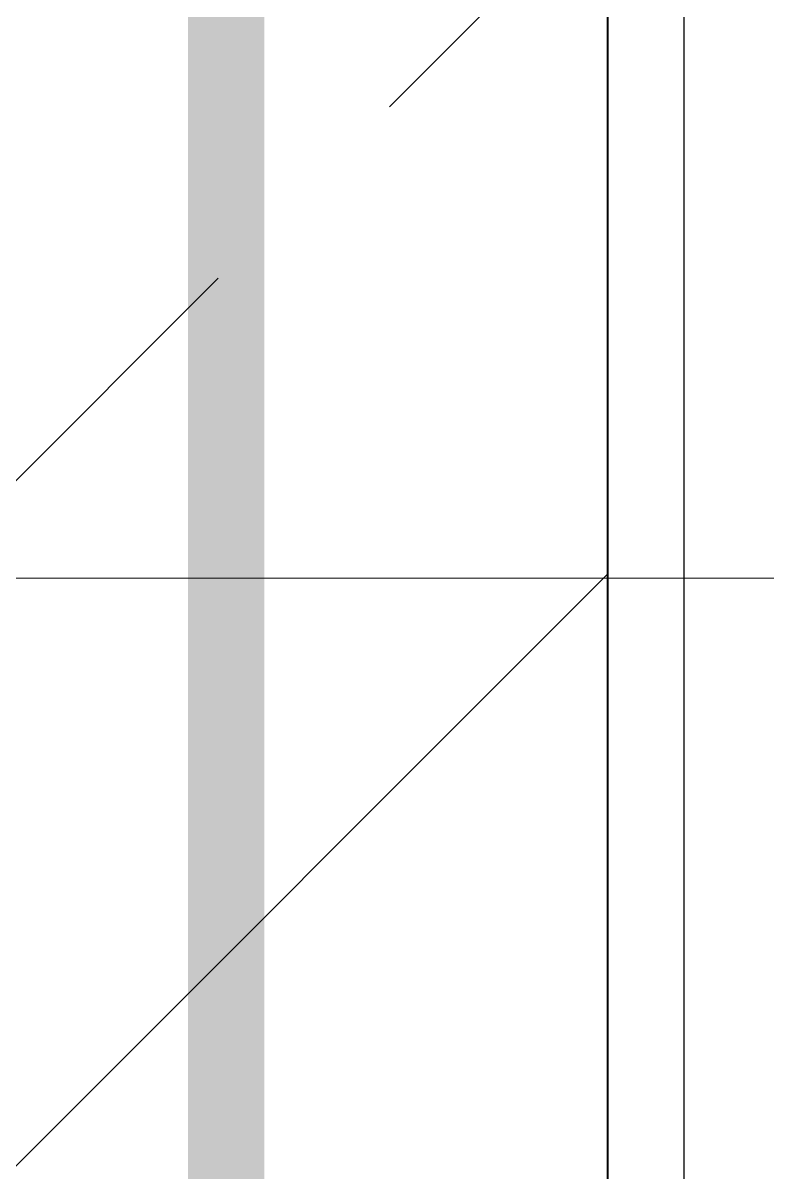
# Model space of a CAD drawing. Header units: millimetres. Extents: x -343543 to 400519, y -115663 to 104219.
# Drawn here: x -227115.6 to -227018.1, y 5922.1 to 6072.8 of the extents above; entities that cross this region are included whole.
import ezdxf
from ezdxf.xclip import XClip

# ---------------------------------------------------------------- set-up
doc = ezdxf.new("R2010")
doc.units = ezdxf.units.MM
doc.header["$XCLIPFRAME"] = 0
doc.linetypes.add("$0$02'TUONG Xay$0$HIDDEN", pattern=[0.375, 0.25, -0.125])
doc.linetypes.add('XREF MAT BANG TUONG XAY$0$CENTER', pattern=[50.8, 31.75, -6.35, 6.35, -6.35])
doc.layers.get('0').update_dxf_attribs({"color": 231, "lineweight": 0})
for name, color, linetype, lineweight in [('A-CLNG', 157, 'Continuous', 25), ('A-FLOR-PRTN', 161, 'Continuous', 9), ('A-PATT', 252, 'Continuous', 9), ('A-SYMBOLS', 10, 'Continuous', 13), ('XREF MAT BANG TUONG XAY$0$01.Xref _MB T1$0$A-TEXT', 8, 'Continuous', 25), ('XREF MAT BANG TUONG XAY$0$A-GRID', 8, 'XREF MAT BANG TUONG XAY$0$CENTER', 15)]:
    doc.layers.add(name, color=color, linetype=linetype, lineweight=lineweight)
doc.layers.add('fix lightting red', color=1, linetype='Continuous', lineweight=5, true_color=0xff0000)
doc.layers.add('XREF MAT BANG TUONG XAY$0$A-FNSH', color=8, linetype='Continuous')
doc.layers.add('XREF MAT BANG TUONG XAY$0$A-FURN', color=8, linetype='Continuous')

# ---------------------------------------------------------------- blocks, each defined once
blk = doc.blocks.new('XREF MAT BANG TUONG XAY$0$00.xref_IKIGAI_Truc')
at = {"layer": 'XREF MAT BANG TUONG XAY$0$A-GRID', "color": 8, "ltscale": 20}
blk.add_lwpolyline([(-2907.53, 6000), (42750, 6000)], dxfattribs=at)
blk = doc.blocks.new('XREF MAT BANG TUONG XAY$0$xref_IKIGAI_Cot')
at = {"layer": 'XREF MAT BANG TUONG XAY$0$A-GRID', "color": 8, "ltscale": 20}
blk.add_lwpolyline([(-2907.53, 6000), (42750, 6000)], dxfattribs=at)
blk = doc.blocks.new('XREF MAT BANG TUONG XAY$0$01.Xref _MB T1$0$Phong tam')
at = {"layer": 'XREF MAT BANG TUONG XAY$0$A-FURN', "color": 8, "elevation": 0}
blk.add_lwpolyline([(-4325, 6965), (-4420.01, 6965), (-4420.01, 1480), (-4325, 1480)], close=True, dxfattribs=at)
blk = doc.blocks.new('01.Xref _MB T1')
at = {"layer": 'XREF MAT BANG TUONG XAY$0$A-FNSH', "color": 8}
for points in [[(34525.0013, 10224.99984), (34525.0013, 9964.99997), (35815.01181, 9965.00167), (35815.01905, 4479.99998)], [(34535.0013, 10214.99984), (34535.0013, 9974.99999), (35825.01179, 9975.00168), (35825.01906, 4469.99998)]]:
    blk.add_lwpolyline(points, dxfattribs=at)
at = {"color": 8}
blk.add_blockref('XREF MAT BANG TUONG XAY$0$00.xref_IKIGAI_Truc', (0.00011, 0), dxfattribs=at)
ref = blk.add_blockref('XREF MAT BANG TUONG XAY$0$xref_IKIGAI_Cot', (-0.00927, -0.00001), dxfattribs=at)
XClip(ref).set_block_clipping_path([(-1610.3425959283, -2225.6693134198), (41829.1295208634, 21555.8819575264)])
at = {"layer": 'XREF MAT BANG TUONG XAY$0$01.Xref _MB T1$0$A-TEXT', "color": 8, "xscale": -1}
blk.add_blockref('XREF MAT BANG TUONG XAY$0$01.Xref _MB T1$0$Phong tam', (31395.0001, 2999.99999), dxfattribs=at)
blk = doc.blocks.new('DenSanTuongT1Ikigai')
at = {"layer": 'fix lightting red', "color": 1, "linetype": "$0$02'TUONG Xay$0$HIDDEN", "ltscale": 500, "true_color": 0xff0000, "const_width": 10}
blk.add_lwpolyline([(35765, 9965), (35765, 4480)], dxfattribs=at)

msp = doc.modelspace()

# ---------------------------------------------------------------- block references
at = {"layer": 'A-SYMBOLS'}
msp.add_blockref('01.Xref _MB T1', (-262854.02, 0), dxfattribs=at)

# ---------------------------------------------------------------- next in the draw order: hatches: boundary and pattern name
at = {"layer": 'A-PATT'}
h = msp.add_hatch(dxfattribs=at)
h.set_pattern_fill('ANSI33', color=256, scale=20, double=1)
h.set_pattern_definition([(45, (-262854.02, -1e-05), (-89.80256, 89.80256), []), (45, (-262764.22, -1e-05), (-89.80256, 89.80256), [63.5, -31.75])])
h.paths.add_polyline_path([(-227039.02, 9965), (-231224.02, 9965), (-231224.02, 8980), (-230029.03, 8980), (-230029.03, 8835), (-231224.03, 8835), (-231224.03, 7855), (-230029.03, 7855), (-230029.03, 7710), (-231224.03, 7710), (-231224.03, 6730), (-230029.03, 6730), (-230029.03, 6585), (-231224.03, 6585), (-231224.03, 5605), (-230029.03, 5605), (-230029.03, 5460), (-231224.03, 5460), (-231224.03, 4480), (-229674.03, 4480), (-229674.03, 4135), (-229819.03, 4135), (-229819.03, 4335), (-231224.03, 4335), (-231224.03, 3235), (-229819.03, 3235), (-229819.03, 3435), (-229674.03, 3435), (-229674.03, 3235), (-228584.03, 3235), (-228584.03, 3435), (-228439.03, 3435), (-228439.03, 3235), (-227129.01, 3235), (-227129.01, 3425), (-227039.01, 3425), (-227039.01, 4335), (-228439.03, 4335), (-228439.03, 4135), (-228584.03, 4135), (-228584.03, 4480), (-227039.02, 4480)])

# ---------------------------------------------------------------- next in the draw order: linework, layer by layer
at = {"layer": 'A-CLNG', "color": 251}
msp.add_lwpolyline([(-227039.02, 4480), (-227039.02, 9965), (-231224.02, 9965), (-231224.02, 8980), (-230029.03, 8980), (-230029.03, 8835), (-231224.03, 8835), (-231224.03, 7855), (-230029.03, 7855), (-230029.03, 7710), (-231224.03, 7710), (-231224.03, 6730), (-230029.03, 6730), (-230029.03, 6585), (-231224.03, 6585), (-231224.03, 5605), (-230029.03, 5605), (-230029.03, 5460)], dxfattribs=at)

# ---------------------------------------------------------------- next in the draw order: block references
at = {"layer": 'A-FLOR-PRTN'}
msp.add_blockref('DenSanTuongT1Ikigai', (-262854.02, 0), dxfattribs=at)

doc.saveas('drawing.dxf')
